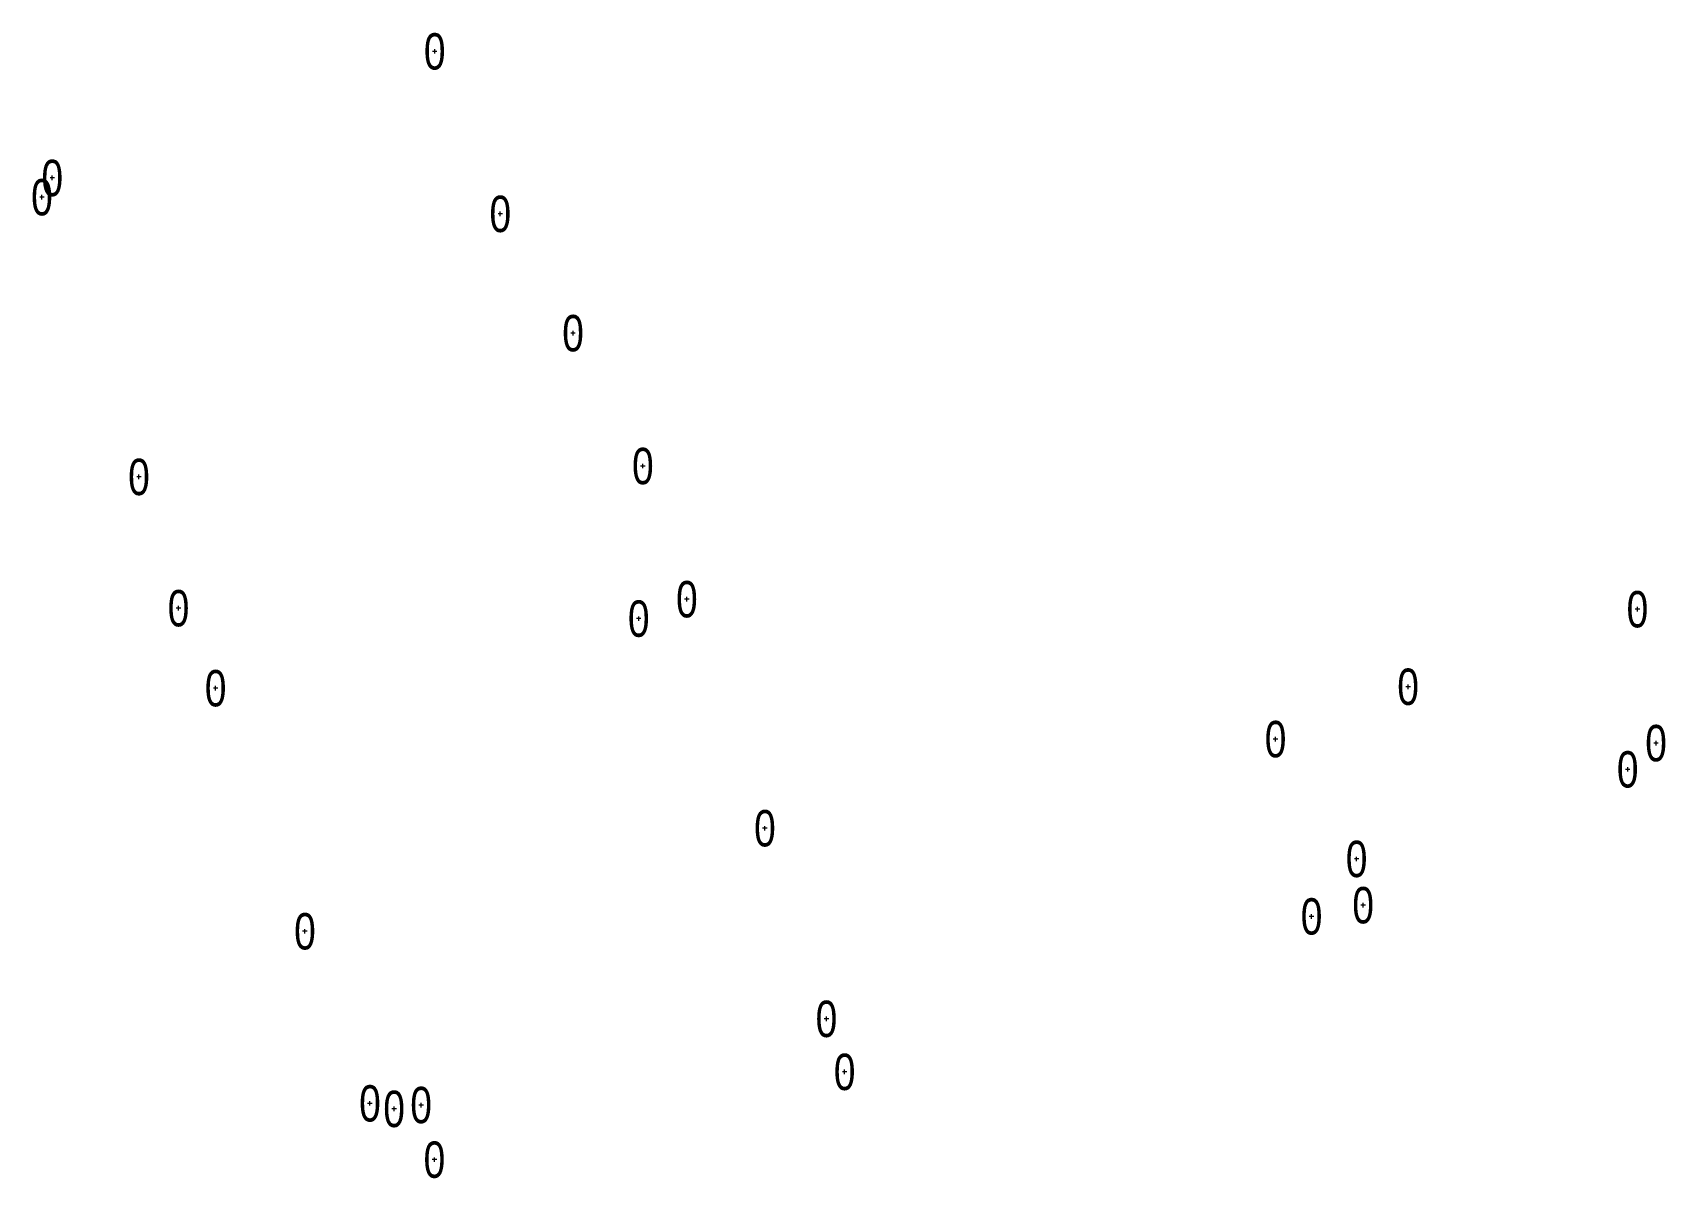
# Model space of a CAD drawing. Header units: metres. Extents: x 535468 to 552658, y 1836578 to 1839983.
# Drawn here: x 535468.2 to 535692.6, y 1836578.4 to 1836735.9 of the extents above.
import ezdxf
from ezdxf.enums import TextEntityAlignment as Align

# ---------------------------------------------------------------- set-up
doc = ezdxf.new("R2010")
doc.units = ezdxf.units.M
doc.header["$LTSCALE"] = 2
doc.layers.add('11', color=7, linetype='Continuous', lineweight=13)
doc.layers.add('12', color=7, linetype='Continuous')

msp = doc.modelspace()

# ---------------------------------------------------------------- linework, layer by layer
at = {"layer": '11'}
for p, q in [((535523.75, 1836733.33), (535523.13, 1836733.33)), ((535523.44, 1836733.02), (535523.44, 1836733.64)), ((535471.17, 1836715.92), (535470.55, 1836715.92)), ((535470.86, 1836715.61), (535470.86, 1836716.24)), ((535469.75, 1836713.28), (535469.13, 1836713.28)), ((535469.44, 1836712.97), (535469.44, 1836713.6)), ((535532.78, 1836710.98), (535532.15, 1836710.98)), ((535532.46, 1836710.67), (535532.46, 1836711.3)), ((535542.77, 1836694.58), (535542.15, 1836694.58)), ((535542.46, 1836694.27), (535542.46, 1836694.9)), ((535483.09, 1836674.81), (535482.47, 1836674.81)), ((535482.78, 1836674.5), (535482.78, 1836675.13)), ((535552.38, 1836676.31), (535551.75, 1836676.31)), ((535552.06, 1836676), (535552.06, 1836676.63)), ((535488.22, 1836656.45), (535488.22, 1836657.07)), ((535558.43, 1836658), (535557.8, 1836658)), ((535558.11, 1836657.69), (535558.11, 1836658.32)), ((535688.8, 1836656.31), (535688.8, 1836656.93)), ((535488.53, 1836656.76), (535487.91, 1836656.76)), ((535551.8, 1836655.33), (535551.18, 1836655.33)), ((535551.49, 1836655.02), (535551.49, 1836655.64)), ((535689.11, 1836656.62), (535688.49, 1836656.62)), ((535493.63, 1836645.76), (535493.01, 1836645.76)), ((535493.32, 1836645.45), (535493.32, 1836646.07)), ((535657.58, 1836645.96), (535656.96, 1836645.96)), ((535657.27, 1836645.64), (535657.27, 1836646.27)), ((535639.05, 1836638.45), (535639.05, 1836639.07)), ((535639.36, 1836638.76), (535638.74, 1836638.76)), ((535691.67, 1836638.21), (535691.04, 1836638.21)), ((535691.36, 1836637.9), (535691.36, 1836638.52)), ((535687.77, 1836634.6), (535687.15, 1836634.6)), ((535687.46, 1836634.29), (535687.46, 1836634.91)), ((535569.15, 1836626.5), (535568.52, 1836626.5)), ((535568.84, 1836626.18), (535568.84, 1836626.81)), ((535650.5, 1836622.28), (535649.88, 1836622.28)), ((535650.19, 1836621.96), (535650.19, 1836622.59)), ((535644.32, 1836614.38), (535643.69, 1836614.38)), ((535644, 1836614.06), (535644, 1836614.69)), ((535651.4, 1836615.92), (535650.78, 1836615.92)), ((535651.09, 1836615.6), (535651.09, 1836616.23)), ((535505.91, 1836612.33), (535505.28, 1836612.33)), ((535505.6, 1836612.02), (535505.6, 1836612.64)), ((535577.61, 1836600.29), (535576.99, 1836600.29)), ((535577.3, 1836599.98), (535577.3, 1836600.6)), ((535580.11, 1836593), (535579.49, 1836593)), ((535579.8, 1836592.68), (535579.8, 1836593.31)), ((535514.85, 1836588.67), (535514.22, 1836588.67)), ((535514.54, 1836588.36), (535514.54, 1836588.99)), ((535518.17, 1836587.91), (535517.54, 1836587.91)), ((535517.86, 1836587.6), (535517.86, 1836588.23)), ((535521.88, 1836588.44), (535521.26, 1836588.44)), ((535521.57, 1836588.12), (535521.57, 1836588.75)), ((535523.71, 1836580.93), (535523.09, 1836580.93)), ((535523.4, 1836580.62), (535523.4, 1836581.24))]:
    msp.add_line(p, q, dxfattribs=at)

# ---------------------------------------------------------------- texts
at = {"layer": '12', "width": 0.8}
for p in [(535523.44, 1836730.83), (535470.86, 1836713.42), (535469.44, 1836710.78), (535532.46, 1836708.48), (535542.46, 1836692.08), (535482.78, 1836672.31), (535552.06, 1836673.81), (535488.22, 1836654.26), (535558.11, 1836655.5), (535688.8, 1836654.12), (535551.49, 1836652.83), (535493.32, 1836643.26), (535657.27, 1836643.46), (535639.05, 1836636.26), (535691.36, 1836635.71), (535687.46, 1836632.1), (535568.84, 1836624), (535650.19, 1836619.78), (535644, 1836611.88), (535651.09, 1836613.42), (535505.6, 1836609.83), (535577.3, 1836597.79), (535579.8, 1836590.5), (535514.54, 1836586.17), (535517.86, 1836585.41), (535521.57, 1836585.94), (535523.4, 1836578.43)]:
    msp.add_text('0', height=5, dxfattribs=at).set_placement(p, align=Align.CENTER)

doc.saveas('drawing.dxf')
